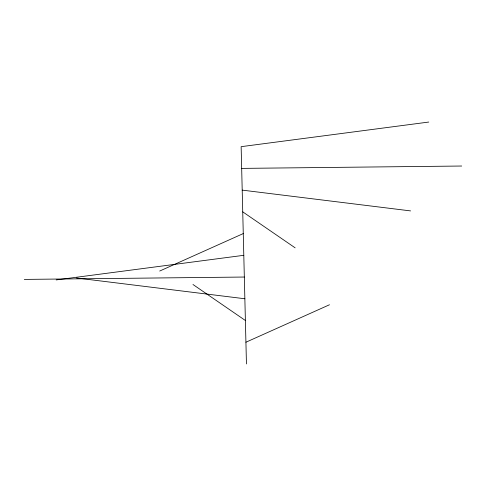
<?xml version="1.0" encoding="UTF-8"?>
<svg xmlns="http://www.w3.org/2000/svg" width="486" height="486" viewBox="0 0 486 486"><rect width="100%" height="100%" fill="white"/><g stroke="black" fill="none" stroke-linecap="round" stroke-linejoin="round"><path stroke-width="0.73" d="M159.7 271.042L243.267 233.578M245.922 342.223L329.49 304.758M428.774 122.053L241.141 146.669L246.451 363.947M56.163 279.924L243.796 255.308M241.67 168.393L461.7 166.024M24.3 279.407L244.33 277.038M242.204 190.123L410.585 210.906M76.478 277.98L244.859 298.762M242.733 211.853L295.154 247.848M192.972 284.498L245.387 320.493"/></g></svg>
